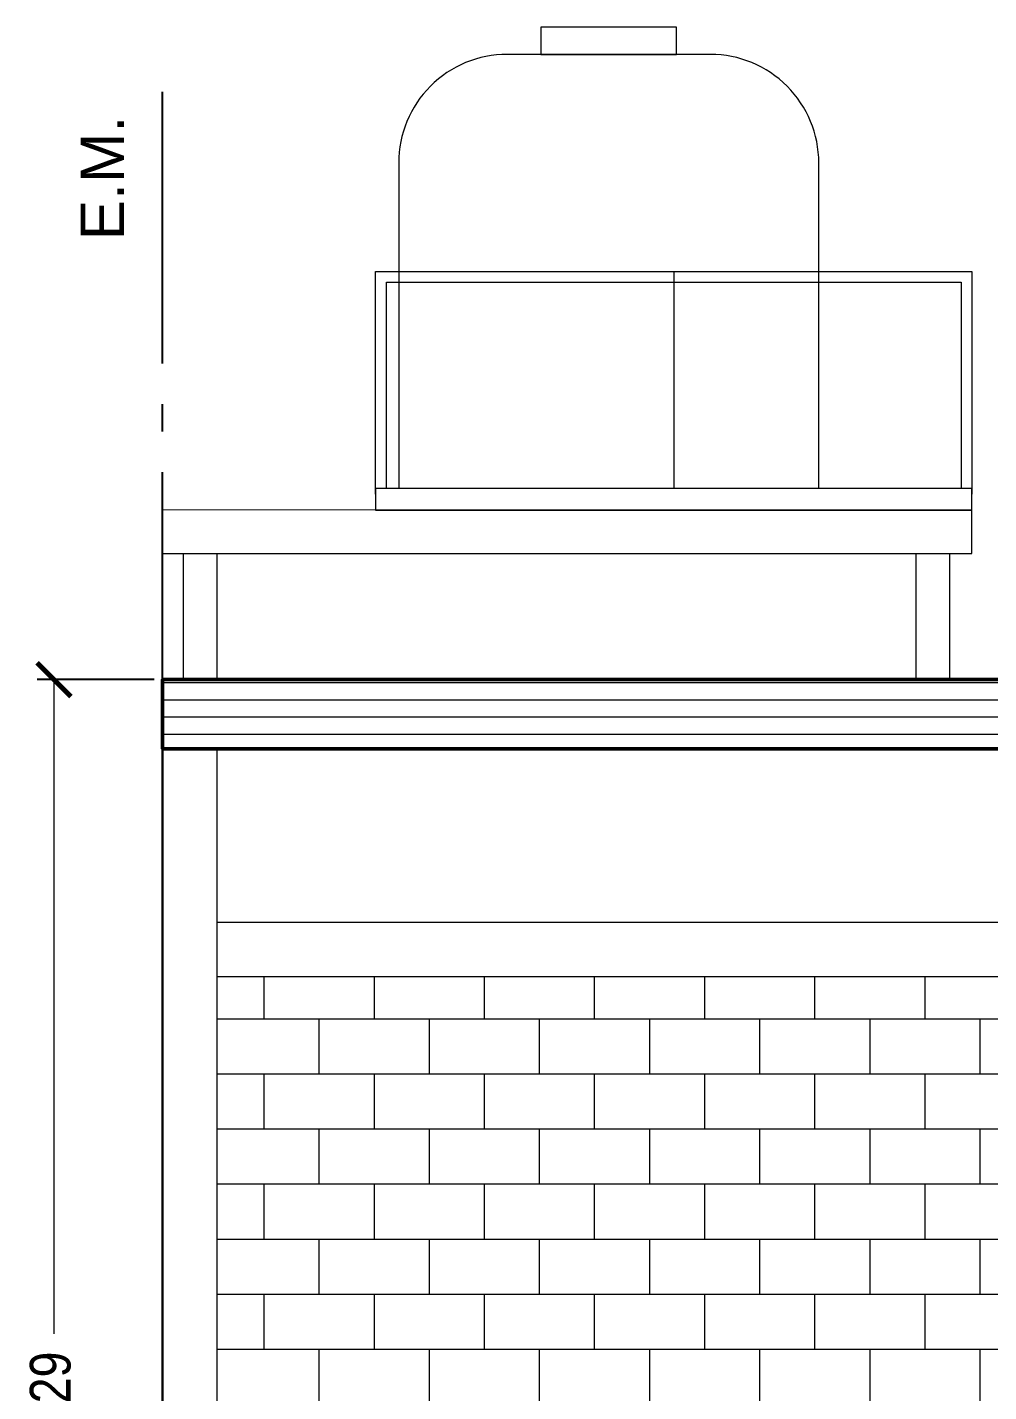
# Model space of a CAD drawing. Header units: millimetres. Extents: x 424 to 530, y 463 to 518.
# Drawn here: x 426.66 to 430.21, y 512.31 to 517.35 of the extents above; entities that cross this region are included whole.
import ezdxf

# ---------------------------------------------------------------- set-up
doc = ezdxf.new("R2010")
doc.units = ezdxf.units.MM
doc.header["$PDMODE"] = 3
doc.linetypes.add('ACAD_ISO04W100', pattern=[30, 24, -3, 0, -3])
doc.layers.add('COTAS', color=7, linetype='Continuous', lineweight=13)
doc.layers.add('Texto GRAL', color=7, linetype='Continuous')
doc.styles.add('LaProve_Plantas Arquitectura$0$Standard', font='arial.ttf')
doc.styles.get("Standard").update_dxf_attribs({"font": 'technic_.ttf', "height": 0.15})
doc.dimstyles.new('ISO-25', dxfattribs={"dimscale": 0.05, "dimtxt": 0.15, "dimasz": 2.5, "dimexe": 1.25, "dimexo": 0.625, "dimtad": 0, "dimtxsty": 'Standard', "dimblk": 'ARCHTICK', "dimcen": 2.5, "dimclrd": 256, "dimclrt": 256, "dimadec": 0, "dimazin": 0, "dimtfac": 1, "dimtmove": 0, "dimatfit": 3, "dimfxl": 1, "dimlwd": -1, "dimarcsym": 0})

# ---------------------------------------------------------------- blocks, each defined once
blk = doc.blocks.new('_ArchTick')
at = {"color": 0, "linetype": 'ByBlock', "const_width": 0.15}
blk.add_lwpolyline([(-0.5, -0.5), (0.5, 0.5)], dxfattribs=at)
blk = doc.blocks.new('*D67')
at = {"layer": 'COTAS', "color": 0, "lineweight": -2, "transparency": 16777216}
for p, q in [((427.127, 514.9402), (426.6948, 514.9402)), ((427.127, 509.6496), (426.6948, 509.6496))]:
    blk.add_line(p, q, dxfattribs=at)
at = {"layer": 'COTAS', "transparency": 16777216}
for p, q in [((426.7573, 514.9402), (426.7573, 512.5281)), ((426.7573, 509.6496), (426.7573, 512.0617))]:
    blk.add_line(p, q, dxfattribs=at)
at = {"layer": 'Defpoints', "color": 0, "transparency": 16777216}
for p in [(427.1582, 514.9402), (426.7573, 509.6496), (427.1582, 509.6496)]:
    blk.add_point(p, dxfattribs=at)
at = {"layer": 'COTAS', "transparency": 16777216, "xscale": 0.125, "yscale": 0.125, "zscale": 0.125}
for p, rotation in [((426.7573, 514.9402), 90), ((426.7573, 509.6496), 270)]:
    blk.add_blockref('_ArchTick', p, dxfattribs=dict(at, rotation=rotation))
at = {"layer": 'COTAS', "transparency": 16777216, "insert": (426.7573, 512.2949), "char_height": 0.15, "attachment_point": 5, "rotation": 90}
blk.add_mtext('5,29', dxfattribs=at)

msp = doc.modelspace()

# ---------------------------------------------------------------- hatches: boundary and pattern name
at = {"lineweight": 5}
h = msp.add_hatch(dxfattribs=at)
h.set_pattern_fill('AR-B816', color=251, scale=0.001)
h.paths.add_polyline_path([(432.7575, 512.4457), (430.5575, 512.4458), (430.5575, 513.8454), (427.3584, 513.8455), (427.3582, 509.6496), (432.7574, 509.6496)])
h.paths.add_polyline_path([(437.5575, 512.446), (432.9575, 512.446), (432.9574, 509.6496), (437.5575, 509.6496)])
h.paths.add_polyline_path([(442.3575, 512.446), (437.7575, 512.446), (437.7575, 509.6496), (442.3575, 509.6496)])
h.paths.add_polyline_path([(447.1575, 513.8454), (447.1275, 513.8453), (447.1275, 512.446), (442.5575, 512.446), (442.5575, 509.6496), (447.1575, 509.6496)])
h.paths.add_polyline_path([(450.9575, 515.246), (447.1575, 515.246), (447.1576, 513.8454), (447.1576, 512.846), (450.9575, 512.846)])
h.paths.add_polyline_path([(447.9275, 513.6454), (447.9275, 514.4454), (449.1275, 514.4454), (449.1275, 513.6454)], flags=16)
h.paths.add_polyline_path([(447.9575, 513.6754), (447.9575, 514.4154), (449.0975, 514.4154), (449.0975, 513.6754)], flags=0)
h.paths.add_polyline_path([(449.3282, 512.046), (447.3576, 512.046), (447.3575, 509.6496), (449.3282, 509.6496)])
at = {"lineweight": 9}
h = msp.add_hatch(dxfattribs=at)
h.set_pattern_fill('ANSI31', color=251, scale=0.02, angle=315)
h.set_pattern_definition([(0, (0, 0.13496), (2e-17, 0.0635), [])])
h.paths.add_polyline_path([(447.1575, 514.685), (447.1575, 514.9852), (427.1582, 514.9852), (427.1583, 514.6853)])

# ---------------------------------------------------------------- linework, layer by layer
at = {"linetype": 'ACAD_ISO04W100', "ltscale": 0.05}
msp.add_line((427.1582, 512.9058), (427.1582, 517.1086), dxfattribs=at)
at = {"lineweight": 13}
msp.add_line((429.044, 516.4458), (429.0441, 515.646), dxfattribs=at)
at = {"lineweight": 30}
msp.add_line((427.1582, 514.8501), (427.1582, 509.6496), dxfattribs=at)
at = {"lineweight": 9}
msp.add_line((427.3584, 514.6852), (427.3582, 509.6461), dxfattribs=at)
at = {"lineweight": 5}
for p, q in [((427.3584, 514.0454), (432.7575, 514.0451)), ((427.3584, 513.8455), (432.7575, 513.8453))]:
    msp.add_line(p, q, dxfattribs=at)
at = {"lineweight": 13}
for points in [[(428.5541, 517.2462), (429.0541, 517.2462), (429.0541, 517.3462), (428.5541, 517.3462)], [(427.944, 515.5658), (430.144, 515.5658), (430.144, 515.6458), (427.944, 515.6458)], [(427.1582, 515.4057), (430.144, 515.4057), (430.144, 515.5659), (427.1582, 515.5657)], [(427.2356, 515.4057), (427.3582, 515.4057), (427.3582, 514.9402), (427.2356, 514.9402)], [(429.938, 515.4057), (430.0607, 515.4057), (430.0607, 514.9402), (429.938, 514.9402)]]:
    msp.add_lwpolyline(points, close=True, dxfattribs=at)
msp.add_lwpolyline([(428.0291, 515.6462), (429.5791, 515.6462), (429.5791, 516.8462, 0.414214), (429.1791, 517.2462), (428.4291, 517.2462, 0.414214), (428.0291, 516.8462)], format="xyb", close=True, dxfattribs=at)
for points in [[(427.944, 515.6243), (427.944, 516.4458), (430.144, 516.4458), (430.144, 515.6243)], [(427.984, 515.6458), (427.984, 516.4058), (430.104, 516.4058), (430.104, 515.6458)]]:
    msp.add_lwpolyline(points, dxfattribs=at)
at = {"lineweight": 50}
msp.add_lwpolyline([(431.7567, 514.9402), (447.1575, 514.9399), (447.1575, 514.6849), (427.1582, 514.6852), (427.1582, 514.9402)], close=True, dxfattribs=at)

# ---------------------------------------------------------------- texts
at = {"layer": 'Texto GRAL', "insert": (426.8559, 516.5603), "char_height": 0.16, "attachment_point": 1, "rotation": 90, "style": 'LaProve_Plantas Arquitectura$0$Standard'}
msp.add_mtext_dynamic_manual_height_columns('E.M.', width=2.182151, gutter_width=12.5, heights=[0], dxfattribs=at)

# ---------------------------------------------------------------- dimensions: what is measured, and where the dimension line sits
at = {"layer": 'COTAS'}
dim = msp.add_linear_dim(base=(426.7573, 509.6496), p1=(427.1582, 514.9402), p2=(427.1582, 509.6496), angle=90, dimstyle='ISO-25', dxfattribs=at)
dim.commit()
dim.dimension.update_dxf_attribs({"geometry": '*D67', "text_midpoint": (426.7573, 512.2949)})

doc.saveas('drawing.dxf')
